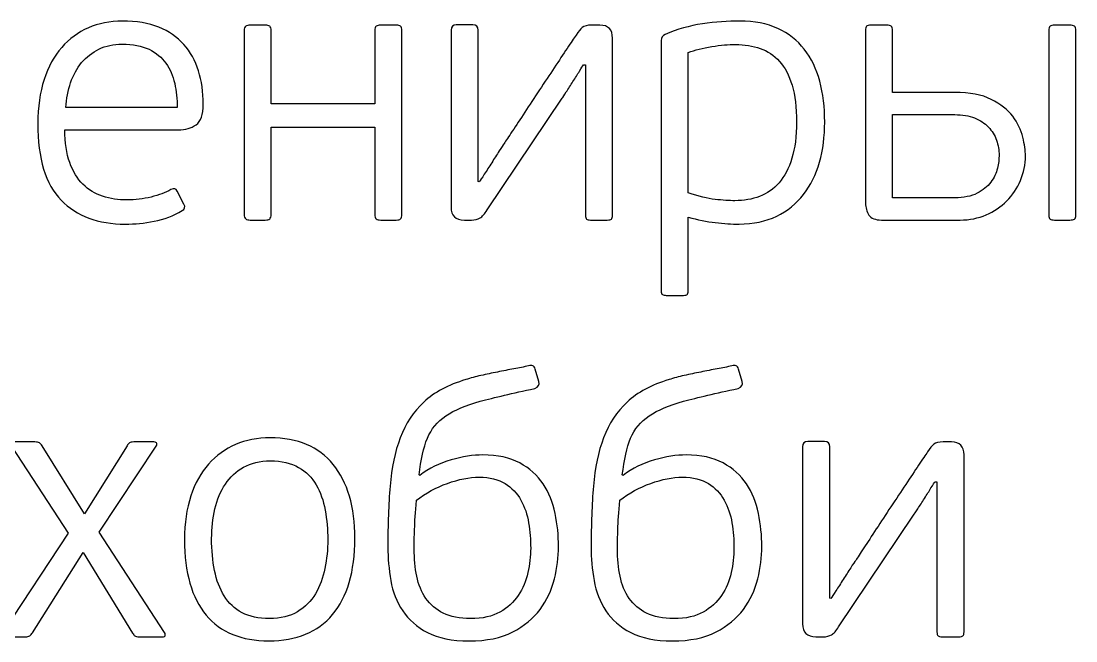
# Model space of a CAD drawing. Header units: centimetres. Extents: x -21.3 to 21.2, y -15.2 to 14.8.
# Drawn here: x 17.275 to 17.926, y 11.006 to 11.388 of the extents above; entities that cross this region are included whole.
import ezdxf

# ---------------------------------------------------------------- set-up
doc = ezdxf.new("R2010")
doc.units = ezdxf.units.CM
doc.header["$MEASUREMENT"] = 0
doc.layers.add('layer 1', color=7, linetype='Continuous')

msp = doc.modelspace()

# ---------------------------------------------------------------- linework, layer by layer
at = {"layer": 'layer 1', "color": 29}
for points, knots in [([(17.33772, 11.38785), (17.34641, 11.38785), (17.35389, 11.3866), (17.36013, 11.38408), (17.36013, 11.38408), (17.36639, 11.38157), (17.37154, 11.37802), (17.37558, 11.37345), (17.37558, 11.37345), (17.37962, 11.36887), (17.38263, 11.36346), (17.38461, 11.35721), (17.38461, 11.35721), (17.38659, 11.35095), (17.38758, 11.34409), (17.38758, 11.33662), (17.38758, 11.33662), (17.38758, 11.33022), (17.3861, 11.32599), (17.38312, 11.32393), (17.38312, 11.32393), (17.38015, 11.32187), (17.37653, 11.32084), (17.37226, 11.32084), (17.37226, 11.32084), (17.37226, 11.32084), (17.30227, 11.32084), (17.30227, 11.32084), (17.30227, 11.32084), (17.30227, 11.31295), (17.30326, 11.30624), (17.30524, 11.30071), (17.30524, 11.30071), (17.30723, 11.29519), (17.30997, 11.29068), (17.3134, 11.28729), (17.3134, 11.28729), (17.31683, 11.28386), (17.32091, 11.28138), (17.32556, 11.2799), (17.32556, 11.2799), (17.33021, 11.27837), (17.33525, 11.27761), (17.34058, 11.27761), (17.34058, 11.27761), (17.34565, 11.27761), (17.35057, 11.27822), (17.35541, 11.27944), (17.35541, 11.27944), (17.36021, 11.28066), (17.36429, 11.28219), (17.36768, 11.28401), (17.36768, 11.28401), (17.36951, 11.28493), (17.37081, 11.28462), (17.37157, 11.2831), (17.37157, 11.2831), (17.37157, 11.2831), (17.37569, 11.27506), (17.37569, 11.27506), (17.37569, 11.27506), (17.3766, 11.27319), (17.37622, 11.27189), (17.37454, 11.27109), (17.37454, 11.27109), (17.36921, 11.26785), (17.36349, 11.26564), (17.35739, 11.2645), (17.35739, 11.2645), (17.35129, 11.26332), (17.34534, 11.26274), (17.33955, 11.26274), (17.33955, 11.26274), (17.32278, 11.26274), (17.30959, 11.26766), (17.29998, 11.2775), (17.29998, 11.2775), (17.29038, 11.28733), (17.28557, 11.30308), (17.28557, 11.32473), (17.28557, 11.32473), (17.28557, 11.33494), (17.28687, 11.34398), (17.28946, 11.35183), (17.28946, 11.35183), (17.29205, 11.35968), (17.29567, 11.36628), (17.30033, 11.37161), (17.30033, 11.37161), (17.30498, 11.37695), (17.31047, 11.38099), (17.31679, 11.38374), (17.31679, 11.38374), (17.32312, 11.38648), (17.3301, 11.38785), (17.33772, 11.38785)], [0, 0, 0, 0, 0.04, 0.04, 0.04, 0.04, 0.08, 0.08, 0.08, 0.08, 0.12, 0.12, 0.12, 0.12, 0.16, 0.16, 0.16, 0.16, 0.2, 0.2, 0.2, 0.2, 0.24, 0.24, 0.24, 0.24, 0.28, 0.28, 0.28, 0.28, 0.32, 0.32, 0.32, 0.32, 0.36, 0.36, 0.36, 0.36, 0.4, 0.4, 0.4, 0.4, 0.44, 0.44, 0.44, 0.44, 0.48, 0.48, 0.48, 0.48, 0.52, 0.52, 0.52, 0.52, 0.56, 0.56, 0.56, 0.56, 0.6, 0.6, 0.6, 0.6, 0.64, 0.64, 0.64, 0.64, 0.68, 0.68, 0.68, 0.68, 0.72, 0.72, 0.72, 0.72, 0.76, 0.76, 0.76, 0.76, 0.8, 0.8, 0.8, 0.8, 0.84, 0.84, 0.84, 0.84, 0.88, 0.88, 0.88, 0.88, 0.92, 0.92, 0.92, 0.92, 1, 1, 1, 1]), ([(17.77069, 11.32564), (17.77069, 11.3168), (17.76962, 11.30856), (17.76749, 11.30094), (17.76749, 11.30094), (17.76536, 11.29331), (17.76208, 11.28668), (17.75766, 11.28104), (17.75766, 11.28104), (17.75324, 11.2754), (17.74771, 11.27094), (17.74108, 11.26766), (17.74108, 11.26766), (17.73444, 11.26438), (17.7267, 11.26274), (17.71786, 11.26274), (17.71786, 11.26274), (17.71343, 11.26274), (17.70856, 11.26305), (17.70322, 11.26366), (17.70322, 11.26366), (17.69789, 11.26427), (17.69232, 11.26541), (17.68652, 11.26709), (17.68652, 11.26709), (17.68652, 11.26709), (17.68652, 11.22158), (17.68652, 11.22158), (17.68652, 11.22158), (17.68652, 11.22035), (17.68633, 11.21959), (17.68595, 11.21929), (17.68595, 11.21929), (17.68557, 11.21898), (17.68477, 11.21883), (17.68355, 11.21883), (17.68355, 11.21883), (17.68355, 11.21883), (17.67303, 11.21883), (17.67303, 11.21883), (17.67303, 11.21883), (17.67196, 11.21883), (17.67116, 11.21898), (17.67063, 11.21929), (17.67063, 11.21929), (17.6701, 11.21959), (17.66983, 11.22035), (17.66983, 11.22158), (17.66983, 11.22158), (17.66983, 11.22158), (17.66983, 11.37596), (17.66983, 11.37596), (17.66983, 11.37596), (17.66983, 11.37779), (17.67067, 11.37901), (17.67235, 11.37962), (17.67235, 11.37962), (17.67966, 11.38282), (17.68732, 11.385), (17.69533, 11.38614), (17.69533, 11.38614), (17.70334, 11.38728), (17.711, 11.38785), (17.71832, 11.38785), (17.71832, 11.38785), (17.72731, 11.38785), (17.73513, 11.38633), (17.74176, 11.38328), (17.74176, 11.38328), (17.74839, 11.38023), (17.75385, 11.37596), (17.75811, 11.37047), (17.75811, 11.37047), (17.76238, 11.36498), (17.76555, 11.35843), (17.7676, 11.3508), (17.7676, 11.3508), (17.76966, 11.34318), (17.77069, 11.33479), (17.77069, 11.32564)], [0, 0, 0, 0, 0.047619, 0.047619, 0.047619, 0.047619, 0.095238, 0.095238, 0.095238, 0.095238, 0.142857, 0.142857, 0.142857, 0.142857, 0.190476, 0.190476, 0.190476, 0.190476, 0.238095, 0.238095, 0.238095, 0.238095, 0.285714, 0.285714, 0.285714, 0.285714, 0.333333, 0.333333, 0.333333, 0.333333, 0.380952, 0.380952, 0.380952, 0.380952, 0.428571, 0.428571, 0.428571, 0.428571, 0.47619, 0.47619, 0.47619, 0.47619, 0.52381, 0.52381, 0.52381, 0.52381, 0.571429, 0.571429, 0.571429, 0.571429, 0.619048, 0.619048, 0.619048, 0.619048, 0.666667, 0.666667, 0.666667, 0.666667, 0.714286, 0.714286, 0.714286, 0.714286, 0.761905, 0.761905, 0.761905, 0.761905, 0.809524, 0.809524, 0.809524, 0.809524, 0.857143, 0.857143, 0.857143, 0.857143, 0.904762, 0.904762, 0.904762, 0.904762, 1, 1, 1, 1]), ([(17.42944, 11.26869), (17.42944, 11.26732), (17.42913, 11.2664), (17.42852, 11.26595), (17.42852, 11.26595), (17.42795, 11.26549), (17.42704, 11.26526), (17.42582, 11.26526), (17.42582, 11.26526), (17.42582, 11.26526), (17.41659, 11.26526), (17.41659, 11.26526), (17.41659, 11.26526), (17.41537, 11.26526), (17.41442, 11.26549), (17.41377, 11.26595), (17.41377, 11.26595), (17.41308, 11.2664), (17.41274, 11.26732), (17.41274, 11.26869), (17.41274, 11.26869), (17.41274, 11.26869), (17.41274, 11.38191), (17.41274, 11.38191), (17.41274, 11.38191), (17.41274, 11.38328), (17.41308, 11.3842), (17.41377, 11.38465), (17.41377, 11.38465), (17.41442, 11.38511), (17.41537, 11.38534), (17.41659, 11.38534), (17.41659, 11.38534), (17.41659, 11.38534), (17.42582, 11.38534), (17.42582, 11.38534), (17.42582, 11.38534), (17.42704, 11.38534), (17.42795, 11.38511), (17.42852, 11.38465), (17.42852, 11.38465), (17.42913, 11.3842), (17.42944, 11.38328), (17.42944, 11.38191), (17.42944, 11.38191), (17.42944, 11.38191), (17.42944, 11.33685), (17.42944, 11.33685), (17.42944, 11.33685), (17.42944, 11.33685), (17.49325, 11.33685), (17.49325, 11.33685), (17.49325, 11.33685), (17.49325, 11.33685), (17.49325, 11.38191), (17.49325, 11.38191), (17.49325, 11.38191), (17.49325, 11.38328), (17.49356, 11.3842), (17.49417, 11.38465), (17.49417, 11.38465), (17.49481, 11.38511), (17.49573, 11.38534), (17.49695, 11.38534), (17.49695, 11.38534), (17.49695, 11.38534), (17.50648, 11.38534), (17.50648, 11.38534), (17.50648, 11.38534), (17.50785, 11.38534), (17.5088, 11.38511), (17.50926, 11.38465), (17.50926, 11.38465), (17.50972, 11.3842), (17.50995, 11.38328), (17.50995, 11.38191), (17.50995, 11.38191), (17.50995, 11.38191), (17.50995, 11.26869), (17.50995, 11.26869), (17.50995, 11.26869), (17.50995, 11.26732), (17.50972, 11.2664), (17.50926, 11.26595), (17.50926, 11.26595), (17.5088, 11.26549), (17.50785, 11.26526), (17.50648, 11.26526), (17.50648, 11.26526), (17.50648, 11.26526), (17.49695, 11.26526), (17.49695, 11.26526), (17.49695, 11.26526), (17.49573, 11.26526), (17.49481, 11.26549), (17.49417, 11.26595), (17.49417, 11.26595), (17.49356, 11.2664), (17.49325, 11.26732), (17.49325, 11.26869), (17.49325, 11.26869), (17.49325, 11.26869), (17.49325, 11.32244), (17.49325, 11.32244), (17.49325, 11.32244), (17.49325, 11.32244), (17.42944, 11.32244), (17.42944, 11.32244), (17.42944, 11.32244), (17.42944, 11.32244), (17.42944, 11.26869), (17.42944, 11.26869)], [0, 0, 0, 0, 0.034483, 0.034483, 0.034483, 0.034483, 0.068966, 0.068966, 0.068966, 0.068966, 0.103448, 0.103448, 0.103448, 0.103448, 0.137931, 0.137931, 0.137931, 0.137931, 0.172414, 0.172414, 0.172414, 0.172414, 0.206897, 0.206897, 0.206897, 0.206897, 0.241379, 0.241379, 0.241379, 0.241379, 0.275862, 0.275862, 0.275862, 0.275862, 0.310345, 0.310345, 0.310345, 0.310345, 0.344828, 0.344828, 0.344828, 0.344828, 0.37931, 0.37931, 0.37931, 0.37931, 0.413793, 0.413793, 0.413793, 0.413793, 0.448276, 0.448276, 0.448276, 0.448276, 0.482759, 0.482759, 0.482759, 0.482759, 0.517241, 0.517241, 0.517241, 0.517241, 0.551724, 0.551724, 0.551724, 0.551724, 0.586207, 0.586207, 0.586207, 0.586207, 0.62069, 0.62069, 0.62069, 0.62069, 0.655172, 0.655172, 0.655172, 0.655172, 0.689655, 0.689655, 0.689655, 0.689655, 0.724138, 0.724138, 0.724138, 0.724138, 0.758621, 0.758621, 0.758621, 0.758621, 0.793103, 0.793103, 0.793103, 0.793103, 0.827586, 0.827586, 0.827586, 0.827586, 0.862069, 0.862069, 0.862069, 0.862069, 0.896552, 0.896552, 0.896552, 0.896552, 0.931034, 0.931034, 0.931034, 0.931034, 1, 1, 1, 1]), ([(17.54037, 11.38236), (17.54037, 11.3845), (17.54144, 11.38557), (17.54357, 11.38557), (17.54357, 11.38557), (17.54357, 11.38557), (17.55386, 11.38557), (17.55386, 11.38557), (17.55386, 11.38557), (17.556, 11.38557), (17.55707, 11.3845), (17.55707, 11.38236), (17.55707, 11.38236), (17.55707, 11.38236), (17.55707, 11.28905), (17.55707, 11.28905), (17.55707, 11.28905), (17.55707, 11.28905), (17.55775, 11.28882), (17.55775, 11.28882), (17.55775, 11.28882), (17.55836, 11.28973), (17.55939, 11.29129), (17.56084, 11.29351), (17.56084, 11.29351), (17.56229, 11.29572), (17.56381, 11.29808), (17.56542, 11.3006), (17.56542, 11.3006), (17.56701, 11.30311), (17.56854, 11.30551), (17.56999, 11.3078), (17.56999, 11.3078), (17.57144, 11.31009), (17.57247, 11.31161), (17.57308, 11.31238), (17.57308, 11.31238), (17.57414, 11.31405), (17.57582, 11.31661), (17.57811, 11.32004), (17.57811, 11.32004), (17.58039, 11.32347), (17.58295, 11.32736), (17.58577, 11.3317), (17.58577, 11.3317), (17.58859, 11.33605), (17.5916, 11.34062), (17.5948, 11.34543), (17.5948, 11.34543), (17.59801, 11.35023), (17.60106, 11.3548), (17.60396, 11.35915), (17.60396, 11.35915), (17.60685, 11.36349), (17.60948, 11.36746), (17.61185, 11.37104), (17.61185, 11.37104), (17.61421, 11.37463), (17.61608, 11.37733), (17.61745, 11.37916), (17.61745, 11.37916), (17.61882, 11.38145), (17.62008, 11.38305), (17.62122, 11.38397), (17.62122, 11.38397), (17.62236, 11.38488), (17.62431, 11.38534), (17.62705, 11.38534), (17.62705, 11.38534), (17.62705, 11.38534), (17.63209, 11.38534), (17.63209, 11.38534), (17.63209, 11.38534), (17.63727, 11.38534), (17.63986, 11.38267), (17.63986, 11.37733), (17.63986, 11.37733), (17.63986, 11.37733), (17.63986, 11.26823), (17.63986, 11.26823), (17.63986, 11.26823), (17.63986, 11.26701), (17.63964, 11.26621), (17.63918, 11.26583), (17.63918, 11.26583), (17.63872, 11.26545), (17.63788, 11.26526), (17.63666, 11.26526), (17.63666, 11.26526), (17.63666, 11.26526), (17.62637, 11.26526), (17.62637, 11.26526), (17.62637, 11.26526), (17.62515, 11.26526), (17.62431, 11.26545), (17.62385, 11.26583), (17.62385, 11.26583), (17.6234, 11.26621), (17.62317, 11.26701), (17.62317, 11.26823), (17.62317, 11.26823), (17.62317, 11.26823), (17.62317, 11.36086), (17.62317, 11.36086), (17.62317, 11.36086), (17.62317, 11.36086), (17.62202, 11.36086), (17.62202, 11.36086), (17.62202, 11.36086), (17.62156, 11.36025), (17.62073, 11.35896), (17.61951, 11.35698), (17.61951, 11.35698), (17.61829, 11.35499), (17.61695, 11.35286), (17.6155, 11.35057), (17.6155, 11.35057), (17.61406, 11.34829), (17.61268, 11.34615), (17.61139, 11.34417), (17.61139, 11.34417), (17.61009, 11.34219), (17.60922, 11.34089), (17.60876, 11.34028), (17.60876, 11.34028), (17.60876, 11.34028), (17.56256, 11.27144), (17.56256, 11.27144), (17.56256, 11.27144), (17.56103, 11.26899), (17.55958, 11.26736), (17.55821, 11.26652), (17.55821, 11.26652), (17.55684, 11.26568), (17.55508, 11.26526), (17.55295, 11.26526), (17.55295, 11.26526), (17.55295, 11.26526), (17.5486, 11.26526), (17.5486, 11.26526), (17.5486, 11.26526), (17.54312, 11.26526), (17.54037, 11.26793), (17.54037, 11.27326), (17.54037, 11.27326), (17.54037, 11.27326), (17.54037, 11.38236), (17.54037, 11.38236)], [0, 0, 0, 0, 0.026316, 0.026316, 0.026316, 0.026316, 0.052632, 0.052632, 0.052632, 0.052632, 0.078947, 0.078947, 0.078947, 0.078947, 0.105263, 0.105263, 0.105263, 0.105263, 0.131579, 0.131579, 0.131579, 0.131579, 0.157895, 0.157895, 0.157895, 0.157895, 0.184211, 0.184211, 0.184211, 0.184211, 0.210526, 0.210526, 0.210526, 0.210526, 0.236842, 0.236842, 0.236842, 0.236842, 0.263158, 0.263158, 0.263158, 0.263158, 0.289474, 0.289474, 0.289474, 0.289474, 0.315789, 0.315789, 0.315789, 0.315789, 0.342105, 0.342105, 0.342105, 0.342105, 0.368421, 0.368421, 0.368421, 0.368421, 0.394737, 0.394737, 0.394737, 0.394737, 0.421053, 0.421053, 0.421053, 0.421053, 0.447368, 0.447368, 0.447368, 0.447368, 0.473684, 0.473684, 0.473684, 0.473684, 0.5, 0.5, 0.5, 0.5, 0.526316, 0.526316, 0.526316, 0.526316, 0.552632, 0.552632, 0.552632, 0.552632, 0.578947, 0.578947, 0.578947, 0.578947, 0.605263, 0.605263, 0.605263, 0.605263, 0.631579, 0.631579, 0.631579, 0.631579, 0.657895, 0.657895, 0.657895, 0.657895, 0.684211, 0.684211, 0.684211, 0.684211, 0.710526, 0.710526, 0.710526, 0.710526, 0.736842, 0.736842, 0.736842, 0.736842, 0.763158, 0.763158, 0.763158, 0.763158, 0.789474, 0.789474, 0.789474, 0.789474, 0.815789, 0.815789, 0.815789, 0.815789, 0.842105, 0.842105, 0.842105, 0.842105, 0.868421, 0.868421, 0.868421, 0.868421, 0.894737, 0.894737, 0.894737, 0.894737, 0.921053, 0.921053, 0.921053, 0.921053, 0.947368, 0.947368, 0.947368, 0.947368, 1, 1, 1, 1]), ([(17.85086, 11.34394), (17.86016, 11.34394), (17.86763, 11.34249), (17.87335, 11.33959), (17.87335, 11.33959), (17.87903, 11.3367), (17.88345, 11.33323), (17.88658, 11.32919), (17.88658, 11.32919), (17.88966, 11.32515), (17.89176, 11.32088), (17.89283, 11.31638), (17.89283, 11.31638), (17.8939, 11.31188), (17.89443, 11.30803), (17.89443, 11.30483), (17.89443, 11.30483), (17.89443, 11.29949), (17.8934, 11.29442), (17.89134, 11.28962), (17.89134, 11.28962), (17.88928, 11.28482), (17.88646, 11.28062), (17.88288, 11.27704), (17.88288, 11.27704), (17.8793, 11.27346), (17.87506, 11.2706), (17.87018, 11.26846), (17.87018, 11.26846), (17.8653, 11.26633), (17.85997, 11.26526), (17.85418, 11.26526), (17.85418, 11.26526), (17.85418, 11.26526), (17.80569, 11.26526), (17.80569, 11.26526), (17.80569, 11.26526), (17.80188, 11.26526), (17.79928, 11.26629), (17.79791, 11.26835), (17.79791, 11.26835), (17.79654, 11.2704), (17.79585, 11.27288), (17.79585, 11.27578), (17.79585, 11.27578), (17.79585, 11.27578), (17.79585, 11.38191), (17.79585, 11.38191), (17.79585, 11.38191), (17.79585, 11.38328), (17.79608, 11.3842), (17.79654, 11.38465), (17.79654, 11.38465), (17.797, 11.38511), (17.79787, 11.38534), (17.79909, 11.38534), (17.79909, 11.38534), (17.79909, 11.38534), (17.80885, 11.38534), (17.80885, 11.38534), (17.80885, 11.38534), (17.81022, 11.38534), (17.81122, 11.38511), (17.81175, 11.38465), (17.81175, 11.38465), (17.81228, 11.3842), (17.81255, 11.38328), (17.81255, 11.38191), (17.81255, 11.38191), (17.81255, 11.38191), (17.81255, 11.34394), (17.81255, 11.34394), (17.81255, 11.34394), (17.81255, 11.34394), (17.85086, 11.34394), (17.85086, 11.34394)], [0, 0, 0, 0, 0.05, 0.05, 0.05, 0.05, 0.1, 0.1, 0.1, 0.1, 0.15, 0.15, 0.15, 0.15, 0.2, 0.2, 0.2, 0.2, 0.25, 0.25, 0.25, 0.25, 0.3, 0.3, 0.3, 0.3, 0.35, 0.35, 0.35, 0.35, 0.4, 0.4, 0.4, 0.4, 0.45, 0.45, 0.45, 0.45, 0.5, 0.5, 0.5, 0.5, 0.55, 0.55, 0.55, 0.55, 0.6, 0.6, 0.6, 0.6, 0.65, 0.65, 0.65, 0.65, 0.7, 0.7, 0.7, 0.7, 0.75, 0.75, 0.75, 0.75, 0.8, 0.8, 0.8, 0.8, 0.85, 0.85, 0.85, 0.85, 0.9, 0.9, 0.9, 0.9, 1, 1, 1, 1]), ([(17.90884, 11.38191), (17.90884, 11.38328), (17.90911, 11.3842), (17.90964, 11.38465), (17.90964, 11.38465), (17.91017, 11.38511), (17.91109, 11.38534), (17.91231, 11.38534), (17.91231, 11.38534), (17.91231, 11.38534), (17.92184, 11.38534), (17.92184, 11.38534), (17.92184, 11.38534), (17.92306, 11.38534), (17.92397, 11.38511), (17.92462, 11.38465), (17.92462, 11.38465), (17.92523, 11.3842), (17.92554, 11.38328), (17.92554, 11.38191), (17.92554, 11.38191), (17.92554, 11.38191), (17.92554, 11.26846), (17.92554, 11.26846), (17.92554, 11.26846), (17.92554, 11.26709), (17.92523, 11.26621), (17.92462, 11.26583), (17.92462, 11.26583), (17.92397, 11.26545), (17.92306, 11.26526), (17.92184, 11.26526), (17.92184, 11.26526), (17.92184, 11.26526), (17.91231, 11.26526), (17.91231, 11.26526), (17.91231, 11.26526), (17.91109, 11.26526), (17.91017, 11.26545), (17.90964, 11.26583), (17.90964, 11.26583), (17.90911, 11.26621), (17.90884, 11.26709), (17.90884, 11.26846), (17.90884, 11.26846), (17.90884, 11.26846), (17.90884, 11.38191), (17.90884, 11.38191)], [0, 0, 0, 0, 0.076923, 0.076923, 0.076923, 0.076923, 0.153846, 0.153846, 0.153846, 0.153846, 0.230769, 0.230769, 0.230769, 0.230769, 0.307692, 0.307692, 0.307692, 0.307692, 0.384615, 0.384615, 0.384615, 0.384615, 0.461538, 0.461538, 0.461538, 0.461538, 0.538462, 0.538462, 0.538462, 0.538462, 0.615385, 0.615385, 0.615385, 0.615385, 0.692308, 0.692308, 0.692308, 0.692308, 0.769231, 0.769231, 0.769231, 0.769231, 0.846154, 0.846154, 0.846154, 0.846154, 1, 1, 1, 1]), ([(17.37157, 11.33456), (17.37157, 11.33974), (17.37104, 11.3447), (17.36997, 11.34943), (17.36997, 11.34943), (17.36891, 11.35416), (17.36711, 11.35831), (17.36456, 11.36189), (17.36456, 11.36189), (17.36204, 11.36548), (17.35857, 11.36834), (17.35415, 11.37047), (17.35415, 11.37047), (17.34969, 11.37261), (17.3442, 11.37367), (17.33761, 11.37367), (17.33761, 11.37367), (17.33227, 11.37367), (17.32747, 11.37264), (17.32327, 11.37059), (17.32327, 11.37059), (17.31904, 11.36853), (17.3155, 11.36574), (17.3126, 11.36224), (17.3126, 11.36224), (17.3097, 11.35873), (17.30742, 11.35461), (17.30581, 11.34988), (17.30581, 11.34988), (17.30421, 11.34516), (17.30326, 11.34005), (17.30296, 11.33456), (17.30296, 11.33456), (17.30296, 11.33456), (17.37157, 11.33456), (17.37157, 11.33456)], [0, 0, 0, 0, 0.1, 0.1, 0.1, 0.1, 0.2, 0.2, 0.2, 0.2, 0.3, 0.3, 0.3, 0.3, 0.4, 0.4, 0.4, 0.4, 0.5, 0.5, 0.5, 0.5, 0.6, 0.6, 0.6, 0.6, 0.7, 0.7, 0.7, 0.7, 0.8, 0.8, 0.8, 0.8, 1, 1, 1, 1]), ([(17.75331, 11.32564), (17.75331, 11.33464), (17.7524, 11.34219), (17.75056, 11.34829), (17.75056, 11.34829), (17.74874, 11.35438), (17.74614, 11.3593), (17.74279, 11.36304), (17.74279, 11.36304), (17.73943, 11.36678), (17.73547, 11.36944), (17.7309, 11.37104), (17.7309, 11.37104), (17.72632, 11.37264), (17.72121, 11.37345), (17.71557, 11.37345), (17.71557, 11.37345), (17.71146, 11.37345), (17.70661, 11.37302), (17.70105, 11.37218), (17.70105, 11.37218), (17.69548, 11.37135), (17.69064, 11.37009), (17.68652, 11.36841), (17.68652, 11.36841), (17.68652, 11.36841), (17.68652, 11.28196), (17.68652, 11.28196), (17.68652, 11.28196), (17.69293, 11.27982), (17.69846, 11.27849), (17.70311, 11.27795), (17.70311, 11.27795), (17.70776, 11.27742), (17.71184, 11.27715), (17.71534, 11.27715), (17.71534, 11.27715), (17.72083, 11.27715), (17.7259, 11.27803), (17.73055, 11.27979), (17.73055, 11.27979), (17.7352, 11.28154), (17.7392, 11.28436), (17.74256, 11.28825), (17.74256, 11.28825), (17.74591, 11.29213), (17.74855, 11.29717), (17.75045, 11.30334), (17.75045, 11.30334), (17.75236, 11.30952), (17.75331, 11.31695), (17.75331, 11.32564)], [0, 0, 0, 0, 0.071429, 0.071429, 0.071429, 0.071429, 0.142857, 0.142857, 0.142857, 0.142857, 0.214286, 0.214286, 0.214286, 0.214286, 0.285714, 0.285714, 0.285714, 0.285714, 0.357143, 0.357143, 0.357143, 0.357143, 0.428571, 0.428571, 0.428571, 0.428571, 0.5, 0.5, 0.5, 0.5, 0.571429, 0.571429, 0.571429, 0.571429, 0.642857, 0.642857, 0.642857, 0.642857, 0.714286, 0.714286, 0.714286, 0.714286, 0.785714, 0.785714, 0.785714, 0.785714, 0.857143, 0.857143, 0.857143, 0.857143, 1, 1, 1, 1]), ([(17.81255, 11.33022), (17.81255, 11.33022), (17.81255, 11.27898), (17.81255, 11.27898), (17.81255, 11.27898), (17.81255, 11.27898), (17.85086, 11.27898), (17.85086, 11.27898), (17.85086, 11.27898), (17.85646, 11.27898), (17.86108, 11.2799), (17.86462, 11.28173), (17.86462, 11.28173), (17.8682, 11.28356), (17.87102, 11.28584), (17.87304, 11.28859), (17.87304, 11.28859), (17.8751, 11.29133), (17.87648, 11.29419), (17.87716, 11.29717), (17.87716, 11.29717), (17.87785, 11.30014), (17.87819, 11.30277), (17.87819, 11.30506), (17.87819, 11.30506), (17.87819, 11.30826), (17.87766, 11.31139), (17.87659, 11.31443), (17.87659, 11.31443), (17.87552, 11.31749), (17.87385, 11.32019), (17.8716, 11.32255), (17.8716, 11.32255), (17.86931, 11.32492), (17.86645, 11.32679), (17.86302, 11.32816), (17.86302, 11.32816), (17.85963, 11.32953), (17.85555, 11.33022), (17.85086, 11.33022), (17.85086, 11.33022), (17.85086, 11.33022), (17.81255, 11.33022), (17.81255, 11.33022)], [0, 0, 0, 0, 0.083333, 0.083333, 0.083333, 0.083333, 0.166667, 0.166667, 0.166667, 0.166667, 0.25, 0.25, 0.25, 0.25, 0.333333, 0.333333, 0.333333, 0.333333, 0.416667, 0.416667, 0.416667, 0.416667, 0.5, 0.5, 0.5, 0.5, 0.583333, 0.583333, 0.583333, 0.583333, 0.666667, 0.666667, 0.666667, 0.666667, 0.75, 0.75, 0.75, 0.75, 0.833333, 0.833333, 0.833333, 0.833333, 1, 1, 1, 1]), ([(17.55992, 11.12048), (17.56907, 11.12048), (17.57666, 11.11884), (17.58268, 11.11556), (17.58268, 11.11556), (17.5887, 11.11229), (17.5935, 11.10798), (17.59709, 11.10264), (17.59709, 11.10264), (17.60067, 11.09731), (17.60315, 11.09124), (17.60452, 11.08446), (17.60452, 11.08446), (17.60589, 11.07767), (17.60658, 11.07085), (17.60658, 11.06399), (17.60658, 11.06399), (17.60658, 11.05758), (17.60574, 11.05095), (17.60406, 11.04409), (17.60406, 11.04409), (17.60238, 11.03723), (17.59945, 11.03098), (17.59526, 11.02534), (17.59526, 11.02534), (17.59106, 11.01969), (17.58542, 11.01504), (17.57833, 11.01138), (17.57833, 11.01138), (17.57124, 11.00772), (17.56228, 11.00589), (17.55146, 11.00589), (17.55146, 11.00589), (17.54093, 11.00589), (17.5324, 11.00761), (17.52584, 11.01104), (17.52584, 11.01104), (17.51929, 11.01447), (17.51418, 11.01893), (17.51051, 11.02442), (17.51051, 11.02442), (17.50686, 11.02991), (17.50441, 11.03612), (17.5032, 11.04306), (17.5032, 11.04306), (17.50198, 11.05), (17.50137, 11.0569), (17.50137, 11.06376), (17.50137, 11.06376), (17.50137, 11.07748), (17.50182, 11.08999), (17.50274, 11.10127), (17.50274, 11.10127), (17.50366, 11.11255), (17.50575, 11.1225), (17.50903, 11.13112), (17.50903, 11.13112), (17.51231, 11.13973), (17.51715, 11.14705), (17.52355, 11.15307), (17.52355, 11.15307), (17.52996, 11.1591), (17.53857, 11.16371), (17.5494, 11.16691), (17.5494, 11.16691), (17.5523, 11.16783), (17.55542, 11.16866), (17.55878, 11.16943), (17.55878, 11.16943), (17.56213, 11.17019), (17.56552, 11.17092), (17.56895, 11.1716), (17.56895, 11.1716), (17.57239, 11.17229), (17.57574, 11.17294), (17.57902, 11.17355), (17.57902, 11.17355), (17.5823, 11.17415), (17.58531, 11.17476), (17.58805, 11.17537), (17.58805, 11.17537), (17.58912, 11.17568), (17.59, 11.17572), (17.59068, 11.17549), (17.59068, 11.17549), (17.59137, 11.17526), (17.59186, 11.17453), (17.59217, 11.17332), (17.59217, 11.17332), (17.59217, 11.17332), (17.59446, 11.16577), (17.59446, 11.16577), (17.59446, 11.16577), (17.59507, 11.16378), (17.59423, 11.16234), (17.59194, 11.16142), (17.59194, 11.16142), (17.57822, 11.15852), (17.56697, 11.15589), (17.5582, 11.15353), (17.5582, 11.15353), (17.54944, 11.15117), (17.54242, 11.14819), (17.53716, 11.14461), (17.53716, 11.14461), (17.5319, 11.14103), (17.52809, 11.13642), (17.52573, 11.13077), (17.52573, 11.13077), (17.52336, 11.12513), (17.52165, 11.11759), (17.52058, 11.10813), (17.52058, 11.10813), (17.52073, 11.10813), (17.52088, 11.10805), (17.52104, 11.1079), (17.52104, 11.1079), (17.52683, 11.11217), (17.53327, 11.11533), (17.54036, 11.11739), (17.54036, 11.11739), (17.54745, 11.11945), (17.55397, 11.12048), (17.55992, 11.12048)], [0, 0, 0, 0, 0.03125, 0.03125, 0.03125, 0.03125, 0.0625, 0.0625, 0.0625, 0.0625, 0.09375, 0.09375, 0.09375, 0.09375, 0.125, 0.125, 0.125, 0.125, 0.15625, 0.15625, 0.15625, 0.15625, 0.1875, 0.1875, 0.1875, 0.1875, 0.21875, 0.21875, 0.21875, 0.21875, 0.25, 0.25, 0.25, 0.25, 0.28125, 0.28125, 0.28125, 0.28125, 0.3125, 0.3125, 0.3125, 0.3125, 0.34375, 0.34375, 0.34375, 0.34375, 0.375, 0.375, 0.375, 0.375, 0.40625, 0.40625, 0.40625, 0.40625, 0.4375, 0.4375, 0.4375, 0.4375, 0.46875, 0.46875, 0.46875, 0.46875, 0.5, 0.5, 0.5, 0.5, 0.53125, 0.53125, 0.53125, 0.53125, 0.5625, 0.5625, 0.5625, 0.5625, 0.59375, 0.59375, 0.59375, 0.59375, 0.625, 0.625, 0.625, 0.625, 0.65625, 0.65625, 0.65625, 0.65625, 0.6875, 0.6875, 0.6875, 0.6875, 0.71875, 0.71875, 0.71875, 0.71875, 0.75, 0.75, 0.75, 0.75, 0.78125, 0.78125, 0.78125, 0.78125, 0.8125, 0.8125, 0.8125, 0.8125, 0.84375, 0.84375, 0.84375, 0.84375, 0.875, 0.875, 0.875, 0.875, 0.90625, 0.90625, 0.90625, 0.90625, 0.9375, 0.9375, 0.9375, 0.9375, 1, 1, 1, 1]), ([(17.68526, 11.12048), (17.69441, 11.12048), (17.70199, 11.11884), (17.70802, 11.11556), (17.70802, 11.11556), (17.71404, 11.11229), (17.71884, 11.10798), (17.72243, 11.10264), (17.72243, 11.10264), (17.72601, 11.09731), (17.72849, 11.09124), (17.72986, 11.08446), (17.72986, 11.08446), (17.73123, 11.07767), (17.73191, 11.07085), (17.73191, 11.06399), (17.73191, 11.06399), (17.73191, 11.05758), (17.73108, 11.05095), (17.7294, 11.04409), (17.7294, 11.04409), (17.72772, 11.03723), (17.72479, 11.03098), (17.72059, 11.02534), (17.72059, 11.02534), (17.7164, 11.01969), (17.71076, 11.01504), (17.70367, 11.01138), (17.70367, 11.01138), (17.69658, 11.00772), (17.68762, 11.00589), (17.67679, 11.00589), (17.67679, 11.00589), (17.66627, 11.00589), (17.65773, 11.00761), (17.65118, 11.01104), (17.65118, 11.01104), (17.64462, 11.01447), (17.63951, 11.01893), (17.63585, 11.02442), (17.63585, 11.02442), (17.63219, 11.02991), (17.62975, 11.03612), (17.62854, 11.04306), (17.62854, 11.04306), (17.62731, 11.05), (17.6267, 11.0569), (17.6267, 11.06376), (17.6267, 11.06376), (17.6267, 11.07748), (17.62716, 11.08999), (17.62808, 11.10127), (17.62808, 11.10127), (17.62899, 11.11255), (17.63109, 11.1225), (17.63437, 11.13112), (17.63437, 11.13112), (17.63764, 11.13973), (17.64249, 11.14705), (17.64889, 11.15307), (17.64889, 11.15307), (17.65529, 11.1591), (17.66391, 11.16371), (17.67474, 11.16691), (17.67474, 11.16691), (17.67763, 11.16783), (17.68076, 11.16866), (17.68411, 11.16943), (17.68411, 11.16943), (17.68747, 11.17019), (17.69086, 11.17092), (17.69429, 11.1716), (17.69429, 11.1716), (17.69772, 11.17229), (17.70108, 11.17294), (17.70435, 11.17355), (17.70435, 11.17355), (17.70764, 11.17415), (17.71065, 11.17476), (17.71339, 11.17537), (17.71339, 11.17537), (17.71446, 11.17568), (17.71533, 11.17572), (17.71602, 11.17549), (17.71602, 11.17549), (17.71671, 11.17526), (17.7172, 11.17453), (17.71751, 11.17332), (17.71751, 11.17332), (17.71751, 11.17332), (17.7198, 11.16577), (17.7198, 11.16577), (17.7198, 11.16577), (17.72041, 11.16378), (17.71957, 11.16234), (17.71728, 11.16142), (17.71728, 11.16142), (17.70356, 11.15852), (17.69231, 11.15589), (17.68354, 11.15353), (17.68354, 11.15353), (17.67477, 11.15117), (17.66776, 11.14819), (17.6625, 11.14461), (17.6625, 11.14461), (17.65724, 11.14103), (17.65343, 11.13642), (17.65106, 11.13077), (17.65106, 11.13077), (17.6487, 11.12513), (17.64698, 11.11759), (17.64592, 11.10813), (17.64592, 11.10813), (17.64607, 11.10813), (17.64622, 11.10805), (17.64637, 11.1079), (17.64637, 11.1079), (17.65217, 11.11217), (17.65861, 11.11533), (17.6657, 11.11739), (17.6657, 11.11739), (17.67279, 11.11945), (17.67931, 11.12048), (17.68526, 11.12048)], [0, 0, 0, 0, 0.03125, 0.03125, 0.03125, 0.03125, 0.0625, 0.0625, 0.0625, 0.0625, 0.09375, 0.09375, 0.09375, 0.09375, 0.125, 0.125, 0.125, 0.125, 0.15625, 0.15625, 0.15625, 0.15625, 0.1875, 0.1875, 0.1875, 0.1875, 0.21875, 0.21875, 0.21875, 0.21875, 0.25, 0.25, 0.25, 0.25, 0.28125, 0.28125, 0.28125, 0.28125, 0.3125, 0.3125, 0.3125, 0.3125, 0.34375, 0.34375, 0.34375, 0.34375, 0.375, 0.375, 0.375, 0.375, 0.40625, 0.40625, 0.40625, 0.40625, 0.4375, 0.4375, 0.4375, 0.4375, 0.46875, 0.46875, 0.46875, 0.46875, 0.5, 0.5, 0.5, 0.5, 0.53125, 0.53125, 0.53125, 0.53125, 0.5625, 0.5625, 0.5625, 0.5625, 0.59375, 0.59375, 0.59375, 0.59375, 0.625, 0.625, 0.625, 0.625, 0.65625, 0.65625, 0.65625, 0.65625, 0.6875, 0.6875, 0.6875, 0.6875, 0.71875, 0.71875, 0.71875, 0.71875, 0.75, 0.75, 0.75, 0.75, 0.78125, 0.78125, 0.78125, 0.78125, 0.8125, 0.8125, 0.8125, 0.8125, 0.84375, 0.84375, 0.84375, 0.84375, 0.875, 0.875, 0.875, 0.875, 0.90625, 0.90625, 0.90625, 0.90625, 0.9375, 0.9375, 0.9375, 0.9375, 1, 1, 1, 1]), ([(17.32342, 11.07291), (17.32342, 11.07291), (17.36368, 11.01115), (17.36368, 11.01115), (17.36368, 11.01115), (17.36398, 11.0107), (17.36413, 11.01012), (17.36413, 11.00944), (17.36413, 11.00944), (17.36413, 11.00875), (17.36352, 11.00841), (17.3623, 11.00841), (17.3623, 11.00841), (17.3623, 11.00841), (17.34835, 11.00841), (17.34835, 11.00841), (17.34835, 11.00841), (17.34683, 11.00841), (17.34583, 11.0086), (17.34538, 11.00898), (17.34538, 11.00898), (17.34492, 11.00936), (17.34446, 11.00993), (17.34401, 11.0107), (17.34401, 11.0107), (17.34401, 11.0107), (17.31359, 11.06033), (17.31359, 11.06033), (17.31359, 11.06033), (17.31359, 11.06033), (17.28225, 11.01093), (17.28225, 11.01093), (17.28225, 11.01093), (17.28179, 11.01016), (17.28126, 11.00955), (17.28065, 11.0091), (17.28065, 11.0091), (17.28004, 11.00864), (17.27913, 11.00841), (17.27791, 11.00841), (17.27791, 11.00841), (17.27791, 11.00841), (17.26555, 11.00841), (17.26555, 11.00841), (17.26555, 11.00841), (17.26357, 11.00841), (17.26312, 11.0094), (17.26418, 11.01138), (17.26418, 11.01138), (17.26418, 11.01138), (17.30421, 11.07222), (17.30421, 11.07222), (17.30421, 11.07222), (17.30421, 11.07222), (17.26967, 11.12551), (17.26967, 11.12551), (17.26967, 11.12551), (17.26937, 11.12597), (17.26922, 11.12658), (17.26922, 11.12734), (17.26922, 11.12734), (17.26922, 11.1281), (17.26982, 11.12849), (17.27104, 11.12849), (17.27104, 11.12849), (17.27104, 11.12849), (17.28385, 11.12849), (17.28385, 11.12849), (17.28385, 11.12849), (17.28507, 11.12849), (17.28599, 11.1283), (17.2866, 11.12791), (17.2866, 11.12791), (17.28721, 11.12753), (17.28774, 11.12696), (17.2882, 11.1262), (17.2882, 11.1262), (17.2882, 11.1262), (17.31427, 11.08411), (17.31427, 11.08411), (17.31427, 11.08411), (17.31427, 11.08411), (17.34058, 11.1262), (17.34058, 11.1262), (17.34058, 11.1262), (17.34103, 11.12696), (17.34153, 11.12753), (17.34206, 11.12791), (17.34206, 11.12791), (17.3426, 11.1283), (17.34347, 11.12849), (17.34469, 11.12849), (17.34469, 11.12849), (17.34469, 11.12849), (17.35704, 11.12849), (17.35704, 11.12849), (17.35704, 11.12849), (17.35826, 11.12849), (17.35891, 11.12814), (17.35899, 11.12746), (17.35899, 11.12746), (17.35906, 11.12677), (17.35895, 11.12628), (17.35864, 11.12597), (17.35864, 11.12597), (17.35864, 11.12597), (17.32342, 11.07291), (17.32342, 11.07291)], [0, 0, 0, 0, 0.035714, 0.035714, 0.035714, 0.035714, 0.071429, 0.071429, 0.071429, 0.071429, 0.107143, 0.107143, 0.107143, 0.107143, 0.142857, 0.142857, 0.142857, 0.142857, 0.178571, 0.178571, 0.178571, 0.178571, 0.214286, 0.214286, 0.214286, 0.214286, 0.25, 0.25, 0.25, 0.25, 0.285714, 0.285714, 0.285714, 0.285714, 0.321429, 0.321429, 0.321429, 0.321429, 0.357143, 0.357143, 0.357143, 0.357143, 0.392857, 0.392857, 0.392857, 0.392857, 0.428571, 0.428571, 0.428571, 0.428571, 0.464286, 0.464286, 0.464286, 0.464286, 0.5, 0.5, 0.5, 0.5, 0.535714, 0.535714, 0.535714, 0.535714, 0.571429, 0.571429, 0.571429, 0.571429, 0.607143, 0.607143, 0.607143, 0.607143, 0.642857, 0.642857, 0.642857, 0.642857, 0.678571, 0.678571, 0.678571, 0.678571, 0.714286, 0.714286, 0.714286, 0.714286, 0.75, 0.75, 0.75, 0.75, 0.785714, 0.785714, 0.785714, 0.785714, 0.821429, 0.821429, 0.821429, 0.821429, 0.857143, 0.857143, 0.857143, 0.857143, 0.892857, 0.892857, 0.892857, 0.892857, 0.928571, 0.928571, 0.928571, 0.928571, 1, 1, 1, 1]), ([(17.48101, 11.06902), (17.48101, 11.04859), (17.47644, 11.03296), (17.46733, 11.02213), (17.46733, 11.02213), (17.45818, 11.0113), (17.4451, 11.00589), (17.42806, 11.00589), (17.42806, 11.00589), (17.41118, 11.00589), (17.39829, 11.01119), (17.38937, 11.02179), (17.38937, 11.02179), (17.38049, 11.03239), (17.37603, 11.0479), (17.37603, 11.06833), (17.37603, 11.06833), (17.37603, 11.0784), (17.37733, 11.08736), (17.37992, 11.09521), (17.37992, 11.09521), (17.38251, 11.10306), (17.38613, 11.10962), (17.39086, 11.11488), (17.39086, 11.11488), (17.39559, 11.12014), (17.40115, 11.12414), (17.40752, 11.12689), (17.40752, 11.12689), (17.41392, 11.12963), (17.42097, 11.131), (17.42875, 11.131), (17.42875, 11.131), (17.44579, 11.131), (17.45875, 11.12555), (17.46767, 11.11465), (17.46767, 11.11465), (17.47655, 11.10375), (17.48101, 11.08854), (17.48101, 11.06902)], [0, 0, 0, 0, 0.090909, 0.090909, 0.090909, 0.090909, 0.181818, 0.181818, 0.181818, 0.181818, 0.272727, 0.272727, 0.272727, 0.272727, 0.363636, 0.363636, 0.363636, 0.363636, 0.454545, 0.454545, 0.454545, 0.454545, 0.545455, 0.545455, 0.545455, 0.545455, 0.636364, 0.636364, 0.636364, 0.636364, 0.727273, 0.727273, 0.727273, 0.727273, 0.818182, 0.818182, 0.818182, 0.818182, 1, 1, 1, 1]), ([(17.75707, 11.12551), (17.75707, 11.12765), (17.75814, 11.12871), (17.76027, 11.12871), (17.76027, 11.12871), (17.76027, 11.12871), (17.77057, 11.12871), (17.77057, 11.12871), (17.77057, 11.12871), (17.7727, 11.12871), (17.77377, 11.12765), (17.77377, 11.12551), (17.77377, 11.12551), (17.77377, 11.12551), (17.77377, 11.03219), (17.77377, 11.03219), (17.77377, 11.03219), (17.77377, 11.03219), (17.77446, 11.03196), (17.77446, 11.03196), (17.77446, 11.03196), (17.77507, 11.03288), (17.7761, 11.03444), (17.77755, 11.03666), (17.77755, 11.03666), (17.77899, 11.03887), (17.78052, 11.04123), (17.78212, 11.04375), (17.78212, 11.04375), (17.78372, 11.04626), (17.78524, 11.04866), (17.78669, 11.05095), (17.78669, 11.05095), (17.78814, 11.05324), (17.78917, 11.05476), (17.78978, 11.05553), (17.78978, 11.05553), (17.79085, 11.0572), (17.79253, 11.05975), (17.79481, 11.06319), (17.79481, 11.06319), (17.7971, 11.06662), (17.79965, 11.0705), (17.80248, 11.07485), (17.80248, 11.07485), (17.8053, 11.0792), (17.80831, 11.08377), (17.81151, 11.08858), (17.81151, 11.08858), (17.81471, 11.09338), (17.81776, 11.09795), (17.82066, 11.1023), (17.82066, 11.1023), (17.82356, 11.10664), (17.82619, 11.11061), (17.82855, 11.11419), (17.82855, 11.11419), (17.83091, 11.11778), (17.83278, 11.12048), (17.83415, 11.12231), (17.83415, 11.12231), (17.83553, 11.1246), (17.83678, 11.1262), (17.83793, 11.12712), (17.83793, 11.12712), (17.83907, 11.12803), (17.84102, 11.12849), (17.84376, 11.12849), (17.84376, 11.12849), (17.84376, 11.12849), (17.84879, 11.12849), (17.84879, 11.12849), (17.84879, 11.12849), (17.85398, 11.12849), (17.85657, 11.12582), (17.85657, 11.12048), (17.85657, 11.12048), (17.85657, 11.12048), (17.85657, 11.01138), (17.85657, 11.01138), (17.85657, 11.01138), (17.85657, 11.01016), (17.85634, 11.00936), (17.85588, 11.00898), (17.85588, 11.00898), (17.85543, 11.0086), (17.85459, 11.00841), (17.85336, 11.00841), (17.85336, 11.00841), (17.85336, 11.00841), (17.84307, 11.00841), (17.84307, 11.00841), (17.84307, 11.00841), (17.84185, 11.00841), (17.84102, 11.0086), (17.84056, 11.00898), (17.84056, 11.00898), (17.8401, 11.00936), (17.83987, 11.01016), (17.83987, 11.01138), (17.83987, 11.01138), (17.83987, 11.01138), (17.83987, 11.10401), (17.83987, 11.10401), (17.83987, 11.10401), (17.83987, 11.10401), (17.83873, 11.10401), (17.83873, 11.10401), (17.83873, 11.10401), (17.83827, 11.1034), (17.83743, 11.10211), (17.83621, 11.10013), (17.83621, 11.10013), (17.83499, 11.09814), (17.83366, 11.09601), (17.83221, 11.09372), (17.83221, 11.09372), (17.83076, 11.09144), (17.82939, 11.0893), (17.82809, 11.08731), (17.82809, 11.08731), (17.8268, 11.08534), (17.82592, 11.08404), (17.82546, 11.08343), (17.82546, 11.08343), (17.82546, 11.08343), (17.77926, 11.01458), (17.77926, 11.01458), (17.77926, 11.01458), (17.77773, 11.01214), (17.77629, 11.0105), (17.77492, 11.00967), (17.77492, 11.00967), (17.77354, 11.00883), (17.77179, 11.00841), (17.76966, 11.00841), (17.76966, 11.00841), (17.76966, 11.00841), (17.76531, 11.00841), (17.76531, 11.00841), (17.76531, 11.00841), (17.75982, 11.00841), (17.75707, 11.01107), (17.75707, 11.01641), (17.75707, 11.01641), (17.75707, 11.01641), (17.75707, 11.12551), (17.75707, 11.12551)], [0, 0, 0, 0, 0.026316, 0.026316, 0.026316, 0.026316, 0.052632, 0.052632, 0.052632, 0.052632, 0.078947, 0.078947, 0.078947, 0.078947, 0.105263, 0.105263, 0.105263, 0.105263, 0.131579, 0.131579, 0.131579, 0.131579, 0.157895, 0.157895, 0.157895, 0.157895, 0.184211, 0.184211, 0.184211, 0.184211, 0.210526, 0.210526, 0.210526, 0.210526, 0.236842, 0.236842, 0.236842, 0.236842, 0.263158, 0.263158, 0.263158, 0.263158, 0.289474, 0.289474, 0.289474, 0.289474, 0.315789, 0.315789, 0.315789, 0.315789, 0.342105, 0.342105, 0.342105, 0.342105, 0.368421, 0.368421, 0.368421, 0.368421, 0.394737, 0.394737, 0.394737, 0.394737, 0.421053, 0.421053, 0.421053, 0.421053, 0.447368, 0.447368, 0.447368, 0.447368, 0.473684, 0.473684, 0.473684, 0.473684, 0.5, 0.5, 0.5, 0.5, 0.526316, 0.526316, 0.526316, 0.526316, 0.552632, 0.552632, 0.552632, 0.552632, 0.578947, 0.578947, 0.578947, 0.578947, 0.605263, 0.605263, 0.605263, 0.605263, 0.631579, 0.631579, 0.631579, 0.631579, 0.657895, 0.657895, 0.657895, 0.657895, 0.684211, 0.684211, 0.684211, 0.684211, 0.710526, 0.710526, 0.710526, 0.710526, 0.736842, 0.736842, 0.736842, 0.736842, 0.763158, 0.763158, 0.763158, 0.763158, 0.789474, 0.789474, 0.789474, 0.789474, 0.815789, 0.815789, 0.815789, 0.815789, 0.842105, 0.842105, 0.842105, 0.842105, 0.868421, 0.868421, 0.868421, 0.868421, 0.894737, 0.894737, 0.894737, 0.894737, 0.921053, 0.921053, 0.921053, 0.921053, 0.947368, 0.947368, 0.947368, 0.947368, 1, 1, 1, 1]), ([(17.46432, 11.06822), (17.46432, 11.07447), (17.46378, 11.08057), (17.46271, 11.08644), (17.46271, 11.08644), (17.46165, 11.09235), (17.45982, 11.09753), (17.45723, 11.10203), (17.45723, 11.10203), (17.45464, 11.10653), (17.45101, 11.11015), (17.44636, 11.11282), (17.44636, 11.11282), (17.44171, 11.11549), (17.43588, 11.11682), (17.42887, 11.11682), (17.42887, 11.11682), (17.42246, 11.11682), (17.41697, 11.11553), (17.4124, 11.11293), (17.4124, 11.11293), (17.40782, 11.11034), (17.40408, 11.10684), (17.40119, 11.10249), (17.40119, 11.10249), (17.39829, 11.09814), (17.39616, 11.09307), (17.39478, 11.08724), (17.39478, 11.08724), (17.39341, 11.08145), (17.39273, 11.07531), (17.39273, 11.06891), (17.39273, 11.06891), (17.39273, 11.06174), (17.39334, 11.05514), (17.39455, 11.0492), (17.39455, 11.0492), (17.39577, 11.04321), (17.39776, 11.03803), (17.4005, 11.03361), (17.4005, 11.03361), (17.40325, 11.02918), (17.40691, 11.02572), (17.41148, 11.02327), (17.41148, 11.02327), (17.41605, 11.02084), (17.4217, 11.01962), (17.42841, 11.01962), (17.42841, 11.01962), (17.43527, 11.01962), (17.44103, 11.02103), (17.44568, 11.02384), (17.44568, 11.02384), (17.45033, 11.02667), (17.45402, 11.0304), (17.45677, 11.03498), (17.45677, 11.03498), (17.45951, 11.03955), (17.46146, 11.04478), (17.4626, 11.05057), (17.4626, 11.05057), (17.46374, 11.05637), (17.46432, 11.06227), (17.46432, 11.06822)], [0, 0, 0, 0, 0.058824, 0.058824, 0.058824, 0.058824, 0.117647, 0.117647, 0.117647, 0.117647, 0.176471, 0.176471, 0.176471, 0.176471, 0.235294, 0.235294, 0.235294, 0.235294, 0.294118, 0.294118, 0.294118, 0.294118, 0.352941, 0.352941, 0.352941, 0.352941, 0.411765, 0.411765, 0.411765, 0.411765, 0.470588, 0.470588, 0.470588, 0.470588, 0.529412, 0.529412, 0.529412, 0.529412, 0.588235, 0.588235, 0.588235, 0.588235, 0.647059, 0.647059, 0.647059, 0.647059, 0.705882, 0.705882, 0.705882, 0.705882, 0.764706, 0.764706, 0.764706, 0.764706, 0.823529, 0.823529, 0.823529, 0.823529, 0.882353, 0.882353, 0.882353, 0.882353, 1, 1, 1, 1]), ([(17.55237, 11.01962), (17.55969, 11.01962), (17.56571, 11.02095), (17.57044, 11.02362), (17.57044, 11.02362), (17.57517, 11.02629), (17.57894, 11.02976), (17.58176, 11.03395), (17.58176, 11.03395), (17.58458, 11.03814), (17.58657, 11.04283), (17.58771, 11.04794), (17.58771, 11.04794), (17.58885, 11.05305), (17.58943, 11.05808), (17.58943, 11.06296), (17.58943, 11.06296), (17.58943, 11.06814), (17.589, 11.07336), (17.58816, 11.07855), (17.58816, 11.07855), (17.58733, 11.08373), (17.58573, 11.08846), (17.58336, 11.09265), (17.58336, 11.09265), (17.581, 11.09685), (17.57776, 11.10028), (17.57364, 11.10287), (17.57364, 11.10287), (17.56953, 11.10546), (17.56419, 11.10676), (17.55763, 11.10676), (17.55763, 11.10676), (17.55153, 11.10676), (17.54501, 11.1055), (17.53808, 11.10298), (17.53808, 11.10298), (17.53114, 11.10047), (17.52477, 11.09696), (17.51898, 11.09254), (17.51898, 11.09254), (17.51837, 11.08507), (17.51799, 11.07908), (17.51784, 11.07466), (17.51784, 11.07466), (17.51768, 11.07024), (17.51761, 11.06616), (17.51761, 11.0625), (17.51761, 11.0625), (17.51761, 11.05655), (17.51814, 11.05095), (17.51921, 11.04577), (17.51921, 11.04577), (17.52027, 11.04054), (17.52214, 11.03601), (17.52481, 11.03212), (17.52481, 11.03212), (17.52748, 11.02823), (17.53106, 11.02514), (17.53556, 11.02293), (17.53556, 11.02293), (17.54006, 11.02072), (17.54566, 11.01962), (17.55237, 11.01962)], [0, 0, 0, 0, 0.058824, 0.058824, 0.058824, 0.058824, 0.117647, 0.117647, 0.117647, 0.117647, 0.176471, 0.176471, 0.176471, 0.176471, 0.235294, 0.235294, 0.235294, 0.235294, 0.294118, 0.294118, 0.294118, 0.294118, 0.352941, 0.352941, 0.352941, 0.352941, 0.411765, 0.411765, 0.411765, 0.411765, 0.470588, 0.470588, 0.470588, 0.470588, 0.529412, 0.529412, 0.529412, 0.529412, 0.588235, 0.588235, 0.588235, 0.588235, 0.647059, 0.647059, 0.647059, 0.647059, 0.705882, 0.705882, 0.705882, 0.705882, 0.764706, 0.764706, 0.764706, 0.764706, 0.823529, 0.823529, 0.823529, 0.823529, 0.882353, 0.882353, 0.882353, 0.882353, 1, 1, 1, 1]), ([(17.67771, 11.01962), (17.68503, 11.01962), (17.69105, 11.02095), (17.69578, 11.02362), (17.69578, 11.02362), (17.70051, 11.02629), (17.70428, 11.02976), (17.7071, 11.03395), (17.7071, 11.03395), (17.70992, 11.03814), (17.7119, 11.04283), (17.71305, 11.04794), (17.71305, 11.04794), (17.71419, 11.05305), (17.71476, 11.05808), (17.71476, 11.06296), (17.71476, 11.06296), (17.71476, 11.06814), (17.71434, 11.07336), (17.7135, 11.07855), (17.7135, 11.07855), (17.71267, 11.08373), (17.71106, 11.08846), (17.7087, 11.09265), (17.7087, 11.09265), (17.70634, 11.09685), (17.7031, 11.10028), (17.69898, 11.10287), (17.69898, 11.10287), (17.69486, 11.10546), (17.68953, 11.10676), (17.68297, 11.10676), (17.68297, 11.10676), (17.67687, 11.10676), (17.67035, 11.1055), (17.66341, 11.10298), (17.66341, 11.10298), (17.65648, 11.10047), (17.65011, 11.09696), (17.64432, 11.09254), (17.64432, 11.09254), (17.64371, 11.08507), (17.64333, 11.07908), (17.64317, 11.07466), (17.64317, 11.07466), (17.64302, 11.07024), (17.64294, 11.06616), (17.64294, 11.0625), (17.64294, 11.0625), (17.64294, 11.05655), (17.64348, 11.05095), (17.64455, 11.04577), (17.64455, 11.04577), (17.64561, 11.04054), (17.64748, 11.03601), (17.65015, 11.03212), (17.65015, 11.03212), (17.65281, 11.02823), (17.6564, 11.02514), (17.6609, 11.02293), (17.6609, 11.02293), (17.6654, 11.02072), (17.671, 11.01962), (17.67771, 11.01962)], [0, 0, 0, 0, 0.058824, 0.058824, 0.058824, 0.058824, 0.117647, 0.117647, 0.117647, 0.117647, 0.176471, 0.176471, 0.176471, 0.176471, 0.235294, 0.235294, 0.235294, 0.235294, 0.294118, 0.294118, 0.294118, 0.294118, 0.352941, 0.352941, 0.352941, 0.352941, 0.411765, 0.411765, 0.411765, 0.411765, 0.470588, 0.470588, 0.470588, 0.470588, 0.529412, 0.529412, 0.529412, 0.529412, 0.588235, 0.588235, 0.588235, 0.588235, 0.647059, 0.647059, 0.647059, 0.647059, 0.705882, 0.705882, 0.705882, 0.705882, 0.764706, 0.764706, 0.764706, 0.764706, 0.823529, 0.823529, 0.823529, 0.823529, 0.882353, 0.882353, 0.882353, 0.882353, 1, 1, 1, 1])]:
    msp.add_open_spline(points, degree=3, knots=knots, dxfattribs=at)

doc.saveas('drawing.dxf')
